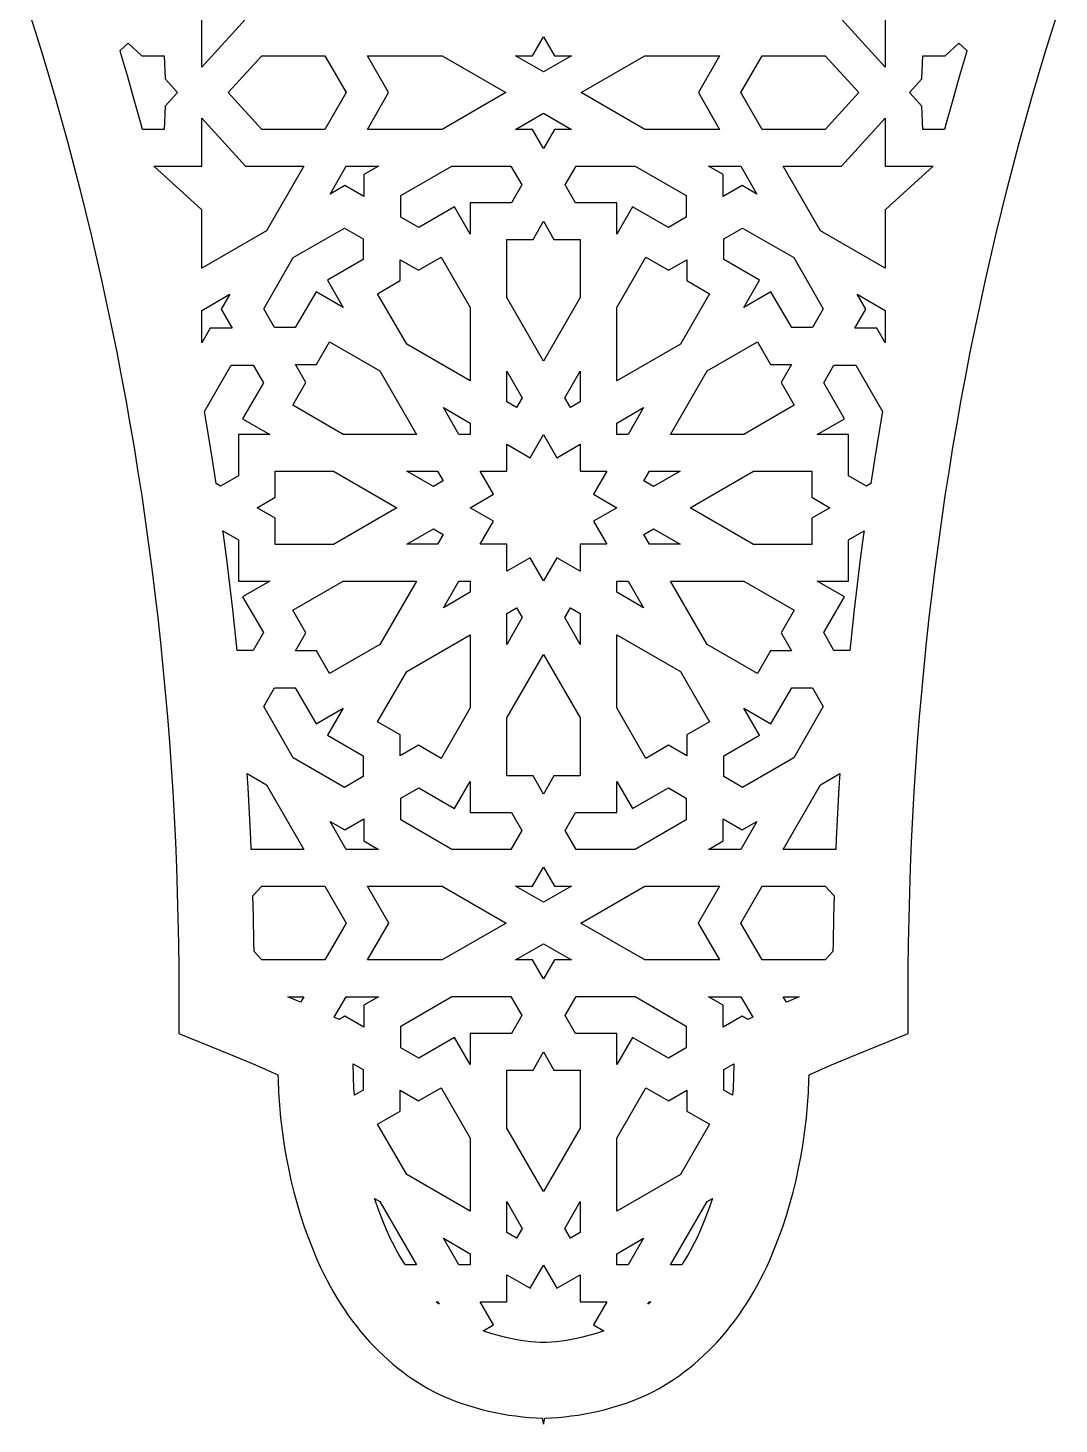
# Model space of a CAD drawing. Extents: x -1025 to 1025, y -625 to 625.
# Drawn here: x -136.6 to 136.6, y -187.8 to 182.1 of the extents above; entities that cross this region are included whole.
import ezdxf

# ---------------------------------------------------------------- set-up
doc = ezdxf.new("R2010")
doc.units = 0
doc.layers.add('LAYER_1', color=18, linetype='CONTINUOUS')

msp = doc.modelspace()

# ---------------------------------------------------------------- linework, layer by layer
at = {"layer": 'LAYER_1'}
for points in [[(-73.39, 201.6), (-63.49, 184.47), (-78.9, 184.47), (-90.52, 171.73), (-90.52, 184.47), (-103.26, 184.47), (-90.52, 196.09), (-90.52, 211.49)], [(90.53, 196.09), (103.26, 184.47), (90.53, 184.47), (90.53, 171.73), (78.91, 184.47), (63.5, 184.47), (73.39, 201.6), (90.53, 211.49)], [(-106.37, 174.74), (-100.44, 174.74), (-100.25, 168.63), (-96.94, 165), (-100.25, 161.37), (-100.44, 155.25), (-106.26, 155.25), (-106.7, 156.89), (-108.4, 163.07), (-110.14, 169.21), (-111.92, 175.34), (-112.16, 176.12), (-110, 178.05)], [(2.92, 174.74), (7.42, 174.74), (0, 170.47), (-7.41, 174.74), (-2.91, 174.74), (0, 179.78)], [(112.16, 176.12), (111.92, 175.34), (110.14, 169.21), (108.4, 163.07), (106.7, 156.89), (106.26, 155.25), (100.44, 155.25), (100.25, 161.37), (96.94, 165), (100.25, 168.63), (100.44, 174.74), (106.37, 174.74), (110, 178.05)], [(-52.25, 165), (-57.88, 155.25), (-74.61, 155.25), (-83.5, 165), (-74.61, 174.74), (-57.88, 174.74)], [(-9.98, 165), (-26.86, 155.25), (-46.65, 155.25), (-41.02, 165), (-46.65, 174.74), (-26.86, 174.74)], [(41.03, 165), (46.66, 155.25), (26.87, 155.25), (9.99, 165), (26.87, 174.74), (46.66, 174.74)], [(83.51, 165), (74.62, 155.25), (57.89, 155.25), (52.26, 165), (57.89, 174.74), (74.62, 174.74)], [(7.42, 155.25), (2.92, 155.25), (0, 150.21), (-2.91, 155.25), (-7.41, 155.25), (0, 159.53)], [(-78.9, 145.53), (-63.49, 145.53), (-73.39, 128.39), (-90.52, 118.5), (-90.52, 133.9), (-103.26, 145.53), (-90.52, 145.53), (-90.52, 158.26)], [(90.53, 145.53), (103.26, 145.53), (90.53, 133.9), (90.53, 118.5), (73.39, 128.39), (63.5, 145.53), (78.91, 145.53), (90.53, 158.26)], [(-47.6, 143.28), (-47.6, 137.46), (-52.64, 140.37), (-56.54, 138.12), (-52.26, 145.53), (-43.7, 145.53)], [(-5.73, 140.55), (-8.47, 135.81), (-19.43, 135.81), (-19.43, 127.52), (-23.57, 134.7), (-33.06, 129.22), (-37.81, 131.96), (-37.81, 137.71), (-24.25, 145.53), (-8.61, 145.53)], [(37.81, 137.71), (37.81, 131.96), (33.07, 129.22), (23.58, 134.7), (19.44, 127.52), (19.44, 135.81), (8.48, 135.81), (5.74, 140.55), (8.61, 145.53), (24.26, 145.53)], [(56.55, 138.12), (52.65, 140.37), (47.61, 137.46), (47.61, 143.28), (43.71, 145.53), (52.27, 145.53)], [(2.78, 126.08), (9.71, 126.08), (9.71, 110.68), (0, 93.87), (-9.7, 110.68), (-9.7, 126.08), (-2.77, 126.08), (0, 130.89)], [(-47.73, 126.23), (-47.73, 120.75), (-57.22, 115.27), (-53.08, 108.09), (-60.26, 112.24), (-65.74, 102.75), (-71.22, 102.75), (-74.09, 107.73), (-66.27, 121.28), (-52.71, 129.1)], [(66.27, 121.28), (74.1, 107.73), (71.22, 102.75), (65.74, 102.75), (60.26, 112.24), (53.09, 108.09), (57.23, 115.27), (47.74, 120.75), (47.74, 126.23), (52.72, 129.1)], [(-19.43, 108.07), (-19.43, 88.67), (-36.24, 98.37), (-43.94, 111.71), (-37.94, 115.17), (-37.94, 120.72), (-33.13, 117.95), (-27.13, 121.41)], [(33.14, 117.95), (37.95, 120.72), (37.95, 115.17), (43.95, 111.71), (36.25, 98.37), (19.44, 88.67), (19.44, 108.07), (27.14, 121.41)], [(-85.36, 107.65), (-82.45, 102.61), (-88.27, 102.61), (-90.52, 98.72), (-90.52, 107.27), (-83.11, 111.55)], [(90.53, 107.27), (90.53, 98.72), (88.28, 102.61), (82.46, 102.61), (85.37, 107.65), (83.12, 111.55)], [(-43.36, 91.25), (-33.65, 74.45), (-53.06, 74.45), (-66.4, 82.15), (-62.94, 88.15), (-65.71, 92.95), (-60.16, 92.95), (-56.7, 98.95)], [(60.17, 92.95), (65.72, 92.95), (62.94, 88.15), (66.41, 82.15), (53.07, 74.45), (33.66, 74.45), (43.36, 91.25), (56.7, 98.95)], [(-74.21, 88.08), (-79.69, 78.59), (-72.51, 74.45), (-80.8, 74.45), (-80.8, 63.49), (-85.54, 60.75), (-86.7, 61.42), (-87.67, 67.68), (-88.73, 74.21), (-89.8, 80.51), (-82.7, 92.82), (-76.95, 92.82)], [(89.81, 80.52), (88.73, 74.21), (87.67, 67.68), (86.7, 61.42), (85.55, 60.75), (80.8, 63.49), (80.8, 74.45), (72.52, 74.45), (79.69, 78.59), (74.22, 88.08), (76.95, 92.82), (82.71, 92.82)], [(-5.61, 84.15), (-7.11, 81.56), (-9.7, 83.05), (-9.7, 91.23)], [(9.71, 83.05), (7.12, 81.56), (5.62, 84.15), (9.71, 91.23)], [(-19.43, 77.44), (-19.43, 74.45), (-22.42, 74.45), (-26.51, 81.53)], [(22.43, 74.45), (19.44, 74.45), (19.44, 77.44), (26.52, 81.53)], [(3.56, 68.27), (9.71, 71.83), (9.71, 64.72), (16.82, 64.72), (13.26, 58.57), (19.42, 55.02), (13.26, 51.47), (16.82, 45.32), (9.71, 45.32), (9.71, 38.21), (3.56, 41.77), (0, 35.61), (-3.55, 41.77), (-9.7, 38.21), (-9.7, 45.32), (-16.81, 45.32), (-13.26, 51.47), (-19.41, 55.02), (-13.26, 58.57), (-16.81, 64.72), (-9.7, 64.72), (-9.7, 71.83), (-3.55, 68.27), (0, 74.43)], [(-38.86, 55.02), (-55.67, 45.31), (-71.07, 45.31), (-71.07, 52.24), (-75.88, 55.02), (-71.07, 57.79), (-71.07, 64.72), (-55.67, 64.72)], [(-26.54, 62.13), (-29.13, 60.63), (-36.22, 64.72), (-28.04, 64.72)], [(29.14, 60.63), (26.55, 62.13), (28.05, 64.72), (36.22, 64.72)], [(71.08, 57.79), (75.89, 55.02), (71.08, 52.24), (71.08, 45.31), (55.67, 45.31), (38.87, 55.02), (55.67, 64.72), (71.08, 64.72)], [(-80.8, 46.54), (-80.8, 35.59), (-72.51, 35.59), (-79.69, 31.44), (-74.21, 21.96), (-76.95, 17.21), (-81.15, 17.21), (-81.57, 21.38), (-82.3, 28.06), (-83.08, 34.71), (-83.9, 41.35), (-84.77, 47.96), (-84.9, 48.91)], [(-26.54, 47.91), (-28.04, 45.32), (-36.22, 45.32), (-29.13, 49.41)], [(36.22, 45.32), (28.05, 45.32), (26.55, 47.91), (29.14, 49.41)], [(84.77, 47.96), (83.9, 41.35), (83.08, 34.71), (82.3, 28.06), (81.57, 21.38), (81.15, 17.21), (76.95, 17.21), (74.22, 21.96), (79.69, 31.44), (72.52, 35.59), (80.8, 35.59), (80.8, 46.54), (84.9, 48.91)], [(-43.36, 18.78), (-56.7, 11.08), (-60.16, 17.08), (-65.71, 17.08), (-62.94, 21.89), (-66.4, 27.89), (-53.06, 35.59), (-33.65, 35.59)], [(-19.43, 32.6), (-26.51, 28.51), (-22.42, 35.59), (-19.43, 35.59)], [(26.52, 28.51), (19.44, 32.6), (19.44, 35.59), (22.43, 35.59)], [(66.41, 27.89), (62.94, 21.89), (65.72, 17.08), (60.17, 17.08), (56.7, 11.08), (43.36, 18.78), (33.66, 35.59), (53.07, 35.59)], [(-5.61, 25.89), (-9.7, 18.81), (-9.7, 26.99), (-7.11, 28.48)], [(9.71, 26.99), (9.71, 18.81), (5.62, 25.89), (7.12, 28.48)], [(-19.43, 1.96), (-27.13, -11.38), (-33.13, -7.92), (-37.94, -10.69), (-37.94, -5.14), (-43.94, -1.68), (-36.24, 11.66), (-19.43, 21.37)], [(36.25, 11.66), (43.95, -1.68), (37.95, -5.14), (37.95, -10.69), (33.14, -7.92), (27.14, -11.38), (19.44, 1.96), (19.44, 21.37)], [(9.71, -0.65), (9.71, -16.05), (2.78, -16.05), (0, -20.85), (-2.77, -16.05), (-9.7, -16.05), (-9.7, -0.65), (0, 16.16)], [(-60.26, -2.2), (-53.08, 1.94), (-57.22, -5.24), (-47.73, -10.71), (-47.73, -16.19), (-52.71, -19.07), (-66.27, -11.24), (-74.09, 2.31), (-71.22, 7.29), (-65.74, 7.29)], [(74.1, 2.31), (66.27, -11.24), (52.72, -19.07), (47.74, -16.19), (47.74, -10.71), (57.23, -5.24), (53.09, 1.94), (60.26, -2.2), (65.74, 7.29), (71.22, 7.29)], [(-73.39, -18.36), (-63.49, -35.49), (-77.41, -35.49), (-77.52, -32.69), (-77.86, -25.87), (-78.24, -19.07), (-78.47, -15.42)], [(-19.43, -25.77), (-8.47, -25.77), (-5.73, -30.52), (-8.61, -35.5), (-24.25, -35.5), (-37.81, -27.67), (-37.81, -21.92), (-33.06, -19.18), (-23.57, -24.66), (-19.43, -17.49)], [(23.58, -24.66), (33.07, -19.18), (37.81, -21.92), (37.81, -27.67), (24.26, -35.5), (8.61, -35.5), (5.74, -30.52), (8.48, -25.77), (19.44, -25.77), (19.44, -17.49)], [(78.24, -19.07), (77.86, -25.87), (77.52, -32.69), (77.41, -35.49), (63.5, -35.49), (73.39, -18.36), (78.47, -15.43)], [(-47.6, -33.24), (-43.7, -35.49), (-52.26, -35.49), (-56.54, -28.08), (-52.64, -30.33), (-47.6, -27.42)], [(52.65, -30.33), (56.55, -28.08), (52.27, -35.49), (43.71, -35.49), (47.61, -33.24), (47.61, -27.42)], [(2.92, -45.22), (7.42, -45.22), (0, -49.49), (-7.41, -45.22), (-2.91, -45.22), (0, -40.18)], [(-52.23, -55.01), (-57.88, -64.79), (-74.61, -64.79), (-76.67, -62.53), (-76.7, -60.13), (-76.83, -53.25), (-76.97, -47.81), (-74.61, -45.22), (-57.88, -45.22)], [(-9.91, -55.01), (-26.86, -64.79), (-46.65, -64.79), (-41, -55.01), (-46.65, -45.22), (-26.86, -45.22)], [(41, -55.01), (46.66, -64.79), (26.87, -64.79), (9.91, -55.01), (26.87, -45.22), (46.66, -45.22)], [(76.97, -47.8), (76.83, -53.25), (76.7, -60.13), (76.67, -62.54), (74.62, -64.79), (57.89, -64.79), (52.23, -55.01), (57.89, -45.22), (74.62, -45.22)], [(7.42, -64.79), (2.92, -64.79), (0, -69.83), (-2.91, -64.79), (-7.41, -64.79), (0, -60.52)], [(-64.35, -76), (-67.7, -74.52), (-63.49, -74.52)], [(-47.6, -76.77), (-47.6, -82.59), (-52.64, -79.68), (-54.13, -80.54), (-55.41, -79.97), (-52.26, -74.52), (-43.7, -74.52)], [(-5.73, -79.49), (-8.47, -84.24), (-19.43, -84.24), (-19.43, -92.52), (-23.57, -85.35), (-33.06, -90.83), (-37.81, -88.09), (-37.81, -82.34), (-24.25, -74.51), (-8.61, -74.51)], [(37.81, -82.34), (37.81, -88.09), (33.07, -90.83), (23.58, -85.35), (19.44, -92.52), (19.44, -84.24), (8.48, -84.24), (5.74, -79.49), (8.61, -74.51), (24.26, -74.51)], [(55.42, -79.97), (54.14, -80.54), (52.65, -79.68), (47.61, -82.59), (47.61, -76.77), (43.71, -74.52), (52.27, -74.52)], [(64.36, -76), (63.5, -74.52), (67.7, -74.52)], [(-47.73, -93.82), (-47.73, -99.3), (-50.07, -100.65), (-50.2, -98.77), (-50.32, -95.86), (-50.39, -92.28)], [(2.78, -93.96), (9.71, -93.96), (9.71, -109.36), (0, -126.17), (-9.7, -109.36), (-9.7, -93.96), (-2.77, -93.96), (0, -89.16)], [(50.32, -95.86), (50.2, -98.77), (50.07, -100.64), (47.74, -99.3), (47.74, -93.82), (50.39, -92.29)], [(-19.43, -111.97), (-19.43, -131.38), (-36.24, -121.67), (-43.94, -108.33), (-37.94, -104.87), (-37.94, -99.32), (-33.13, -102.09), (-27.13, -98.63)], [(33.14, -102.09), (37.95, -99.32), (37.95, -104.87), (43.95, -108.33), (36.25, -121.67), (19.44, -131.38), (19.44, -111.97), (27.14, -98.63)], [(-43.36, -128.79), (-33.65, -145.6), (-36.58, -145.6), (-36.85, -145.19), (-37.58, -144.01), (-38.3, -142.81), (-39, -141.57), (-39.68, -140.3), (-40.34, -138.99), (-40.98, -137.66), (-41.59, -136.29), (-42.6, -133.9), (-43.55, -131.46), (-44.45, -128.97), (-44.78, -127.97)], [(-5.61, -135.9), (-7.11, -138.49), (-9.7, -137), (-9.7, -128.82)], [(9.71, -137), (7.12, -138.49), (5.62, -135.9), (9.71, -128.82)], [(44.45, -128.97), (43.55, -131.46), (42.6, -133.9), (41.59, -136.29), (40.98, -137.66), (40.34, -138.99), (39.68, -140.3), (39, -141.57), (38.3, -142.81), (37.58, -144.01), (36.85, -145.19), (36.58, -145.6), (33.66, -145.6), (43.36, -128.79), (44.77, -127.98)], [(-19.43, -142.61), (-19.43, -145.6), (-22.42, -145.6), (-26.51, -138.52)], [(22.43, -145.6), (19.44, -145.6), (19.44, -142.61), (26.52, -138.52)], [(3.56, -151.78), (9.71, -148.22), (9.71, -155.33), (16.82, -155.33), (13.26, -161.48), (16.01, -163.07), (15.24, -163.34), (13.96, -163.75), (12.65, -164.14), (11.34, -164.5), (10.02, -164.82), (8.71, -165.11), (7.4, -165.37), (6.08, -165.59), (4.77, -165.78), (3.45, -165.93), (2.13, -166.06), (0.82, -166.15), (0, -166.18), (-0.82, -166.15), (-2.13, -166.06), (-3.45, -165.93), (-4.77, -165.78), (-6.08, -165.59), (-7.4, -165.37), (-8.71, -165.11), (-10.02, -164.82), (-11.34, -164.5), (-12.65, -164.14), (-13.96, -163.75), (-15.24, -163.34), (-16.01, -163.07), (-13.26, -161.48), (-16.81, -155.33), (-9.7, -155.33), (-9.7, -148.22), (-3.55, -151.78), (0, -145.62)], [(-27.64, -156.02), (-27.88, -155.81), (-28.41, -155.33), (-28.04, -155.33)], [(27.88, -155.81), (27.65, -156), (28.05, -155.33), (28.41, -155.33)]]:
    msp.add_lwpolyline(points, close=True, dxfattribs=at)
msp.add_lwpolyline([(-136.57, 187.4), (-134.71, 181.52), (-132.88, 175.61), (-131.1, 169.66), (-129.36, 163.69), (-127.66, 157.7), (-126.01, 151.67), (-124.4, 145.61), (-122.83, 139.53), (-121.3, 133.42), (-119.82, 127.28), (-118.38, 121.12), (-116.98, 114.93), (-115.63, 108.72), (-114.32, 102.48), (-113.06, 96.22), (-111.84, 89.93), (-110.67, 83.62), (-109.54, 77.29), (-108.46, 70.93), (-107.42, 64.55), (-106.43, 58.15), (-105.49, 51.72), (-104.59, 45.28), (-103.74, 38.81), (-102.93, 32.32), (-102.17, 25.82), (-101.46, 19.29), (-100.8, 12.74), (-100.18, 6.18), (-99.62, -0.41), (-99.1, -7.01), (-98.63, -13.63), (-98.2, -20.27), (-97.83, -26.92), (-97.5, -33.59), (-97.23, -40.28), (-97, -46.98), (-96.83, -53.7), (-96.7, -60.43), (-96.62, -67.18), (-96.56, -84.29), (-82.88, -89.8), (-76.3, -92.58), (-70.34, -95.23), (-70.31, -96.47), (-70.17, -99.87), (-69.94, -103.25), (-69.63, -106.62), (-69.24, -109.98), (-68.77, -113.32), (-68.22, -116.63), (-67.59, -119.93), (-66.9, -123.12), (-66.13, -126.27), (-65.28, -129.38), (-64.36, -132.45), (-63.36, -135.49), (-62.28, -138.47), (-61.14, -141.42), (-59.93, -144.29), (-59.12, -146.08), (-58.29, -147.82), (-57.42, -149.53), (-56.53, -151.2), (-55.61, -152.83), (-54.65, -154.44), (-53.67, -156), (-52.66, -157.53), (-51.62, -159.03), (-50.56, -160.49), (-49.47, -161.91), (-48.36, -163.29), (-47.22, -164.63), (-46.05, -165.94), (-44.86, -167.2), (-43.65, -168.43), (-42.42, -169.61), (-41.17, -170.76), (-39.89, -171.86), (-38.6, -172.93), (-37.28, -173.95), (-35.94, -174.93), (-34.59, -175.86), (-33.22, -176.75), (-31.83, -177.6), (-30.42, -178.41), (-29, -179.17), (-27.56, -179.89), (-26.1, -180.56), (-24.63, -181.18), (-23.15, -181.76), (-21.66, -182.28), (-19.88, -182.86), (-18.11, -183.38), (-16.34, -183.87), (-14.55, -184.3), (-12.76, -184.7), (-10.97, -185.04), (-9.17, -185.35), (-7.37, -185.61), (-5.57, -185.82), (-3.76, -185.99), (-1.95, -186.12), (-0.36, -186.19), (0, -187.75), (0.36, -186.19), (1.95, -186.12), (3.76, -185.99), (5.57, -185.82), (7.37, -185.61), (9.17, -185.35), (10.97, -185.04), (12.76, -184.7), (14.55, -184.3), (16.34, -183.87), (18.11, -183.38), (19.88, -182.86), (21.66, -182.28), (23.15, -181.76), (24.63, -181.18), (26.1, -180.56), (27.56, -179.89), (29, -179.17), (30.42, -178.41), (31.83, -177.6), (33.22, -176.75), (34.59, -175.86), (35.94, -174.93), (37.28, -173.95), (38.6, -172.93), (39.89, -171.86), (41.17, -170.76), (42.42, -169.61), (43.65, -168.43), (44.86, -167.2), (46.05, -165.94), (47.22, -164.63), (48.36, -163.29), (49.47, -161.91), (50.56, -160.49), (51.62, -159.03), (52.66, -157.53), (53.67, -156), (54.65, -154.44), (55.61, -152.83), (56.53, -151.2), (57.42, -149.53), (58.29, -147.82), (59.12, -146.08), (59.93, -144.29), (61.14, -141.42), (62.28, -138.47), (63.36, -135.49), (64.36, -132.45), (65.28, -129.38), (66.13, -126.27), (66.9, -123.12), (67.59, -119.93), (68.22, -116.63), (68.77, -113.32), (69.24, -109.98), (69.63, -106.62), (69.94, -103.25), (70.17, -99.87), (70.31, -96.47), (70.34, -95.23), (76.3, -92.58), (82.88, -89.8), (96.56, -84.29), (96.62, -67.18), (96.7, -60.43), (96.83, -53.7), (97, -46.98), (97.23, -40.28), (97.5, -33.59), (97.83, -26.92), (98.2, -20.27), (98.63, -13.63), (99.1, -7.01), (99.62, -0.41), (100.18, 6.18), (100.8, 12.74), (101.46, 19.29), (102.17, 25.82), (102.93, 32.32), (103.74, 38.81), (104.59, 45.28), (105.49, 51.72), (106.43, 58.15), (107.42, 64.55), (108.46, 70.93), (109.54, 77.29), (110.67, 83.62), (111.84, 89.93), (113.06, 96.22), (114.32, 102.48), (115.63, 108.72), (116.98, 114.93), (118.38, 121.12), (119.82, 127.28), (121.3, 133.42), (122.83, 139.53), (124.4, 145.61), (126.01, 151.67), (127.66, 157.7), (129.36, 163.69), (131.1, 169.66), (132.88, 175.61), (134.71, 181.52), (136.57, 187.4)], dxfattribs=at)

doc.saveas('drawing.dxf')
